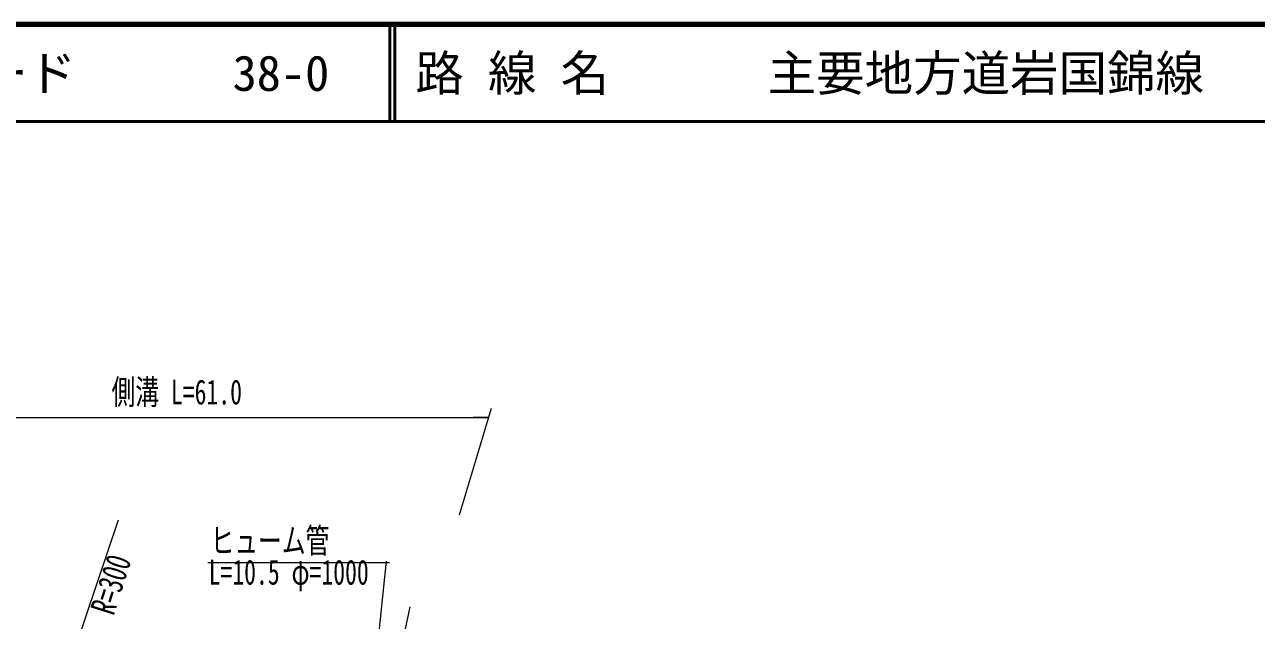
# Model space of a CAD drawing. Units: millimetres, scale not verified. Extents: x 40000 to 680000, y 20000 to 380000.
# Drawn here: x 140068 to 267146, y 318585 to 380000 of the extents above; entities that cross this region are included whole.
import ezdxf
from ezdxf.enums import TextEntityAlignment as Align

# ---------------------------------------------------------------- set-up
doc = ezdxf.new("R2010")
doc.units = ezdxf.units.MM
doc.header["$LTSCALE"] = 1000
for name, color, linetype, lineweight in [('M-BMK-HTXT', 7, 'Continuous', 13), ('M-STR-HTXT', 7, 'Continuous', 13), ('M-TTL', 2, 'Continuous', 140), ('M-TTL-LINE', 7, 'Continuous', 50)]:
    doc.layers.add(name, color=color, linetype=linetype, lineweight=lineweight)
doc.layers.add('M-TTL-TXT', color=7, linetype='Continuous')
doc.styles.add('ＭＳ ゴシック', font='')
doc.styles.get('ＭＳ ゴシック').set_extended_font_data('MS Gothic')

msp = doc.modelspace()

# ---------------------------------------------------------------- linework, layer by layer
at = {"layer": 'M-BMK-HTXT'}
for p, q in [((149733, 328911), (140134, 300589)), ((179821, 319984), (173696, 291346))]:
    msp.add_line(p, q, dxfattribs=at)
at = {"layer": 'M-STR-HTXT'}
for p, q in [((125816, 339490), (187924, 339483)), ((188211, 340441), (184905, 329412)), ((187924, 339483), (186367, 339517)), ((158967, 324554), (177715, 324552)), ((174506, 296788), (177415, 324686))]:
    msp.add_line(p, q, dxfattribs=at)
at = {"layer": 'M-TTL'}
msp.add_line((680000, 380000), (40000, 380000), dxfattribs=at)
at = {"layer": 'M-TTL-LINE'}
for p, q in [((177750, 380000), (177750, 370000)), ((178250, 380000), (178250, 370000)), ((40000, 370000), (680000, 370000))]:
    msp.add_line(p, q, dxfattribs=at)

# ---------------------------------------------------------------- texts
at = {"layer": 'M-BMK-HTXT', "style": 'ＭＳ ゴシック', "width": 0.7}
msp.add_text('R=300', height=2566, rotation=72.393, dxfattribs=at).set_placement((149988, 318758), align=Align.BOTTOM_LEFT)
at = {"layer": 'M-STR-HTXT', "style": 'ＭＳ ゴシック', "width": 0.7}
for s, p in [('側溝 L=61.0', (149039, 340077)), ('ヒューム管', (159249, 324753)), ('L=10.5 φ=1000', (159050, 321499))]:
    msp.add_text(s, height=2566, rotation=359.993, dxfattribs=at).set_placement(p, align=Align.BOTTOM_LEFT)
at = {"layer": 'M-TTL-TXT', "style": 'ＭＳ ゴシック'}
for s, p in [('図面コード', (120380, 375000)), ('38-0', (161521, 375000)), ('路 線 名', (180380, 375000)), ('主要地方道岩国錦線', (216734, 375000))]:
    msp.add_text(s, height=3666, dxfattribs=at).set_placement(p, align=Align.MIDDLE_LEFT)

doc.saveas('drawing.dxf')
